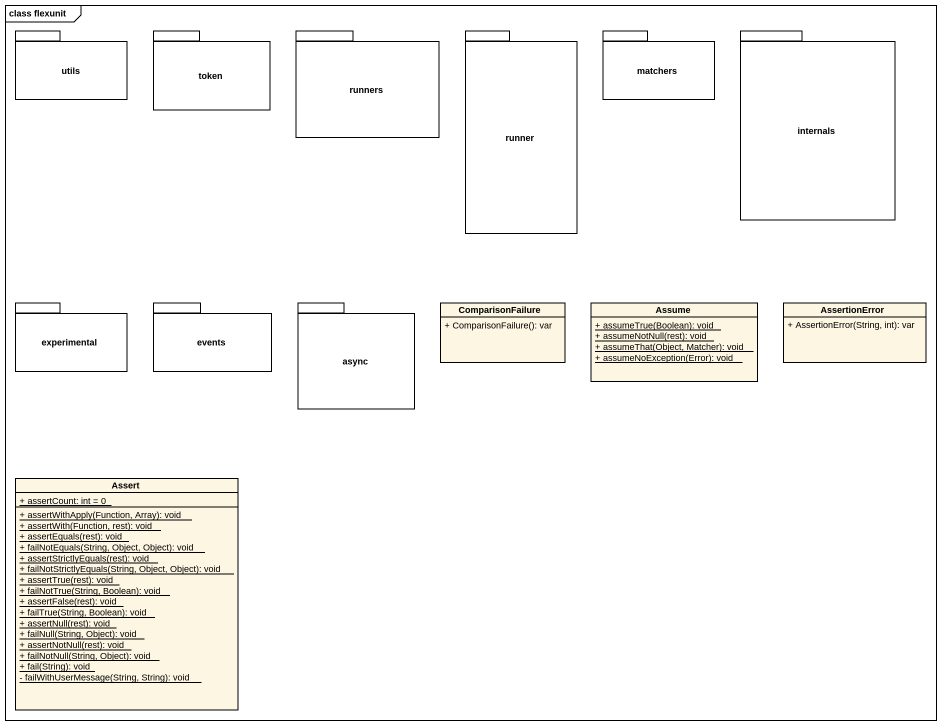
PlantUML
@startuml
mainframe class flexunit
hide circle
hide empty members
skinparam classAttributeIconSize 0
package utils {
}
package token {
}
package runners {
}
package runner {
}
package matchers {
}
package internals {
}
package experimental {
}
package events {
}
package async {
}
class ComparisonFailure {
  + ComparisonFailure(): var
}
class Assume {
  {static} + assumeTrue(Boolean): void
  {static} + assumeNotNull(rest): void
  {static} + assumeThat(Object, Matcher): void
  {static} + assumeNoException(Error): void
}
class AssertionError {
  + AssertionError(String, int): var
}
class Assert {
  {static} + assertCount: int = 0
  {static} + assertWithApply(Function, Array): void
  {static} + assertWith(Function, rest): void
  {static} + assertEquals(rest): void
  {static} + failNotEquals(String, Object, Object): void
  {static} + assertStrictlyEquals(rest): void
  {static} + failNotStrictlyEquals(String, Object, Object): void
  {static} + assertTrue(rest): void
  {static} + failNotTrue(String, Boolean): void
  {static} + assertFalse(rest): void
  {static} + failTrue(String, Boolean): void
  {static} + assertNull(rest): void
  {static} + failNull(String, Object): void
  {static} + assertNotNull(rest): void
  {static} + failNotNull(String, Object): void
  {static} + fail(String): void
  {static} - failWithUserMessage(String, String): void
}
@enduml
